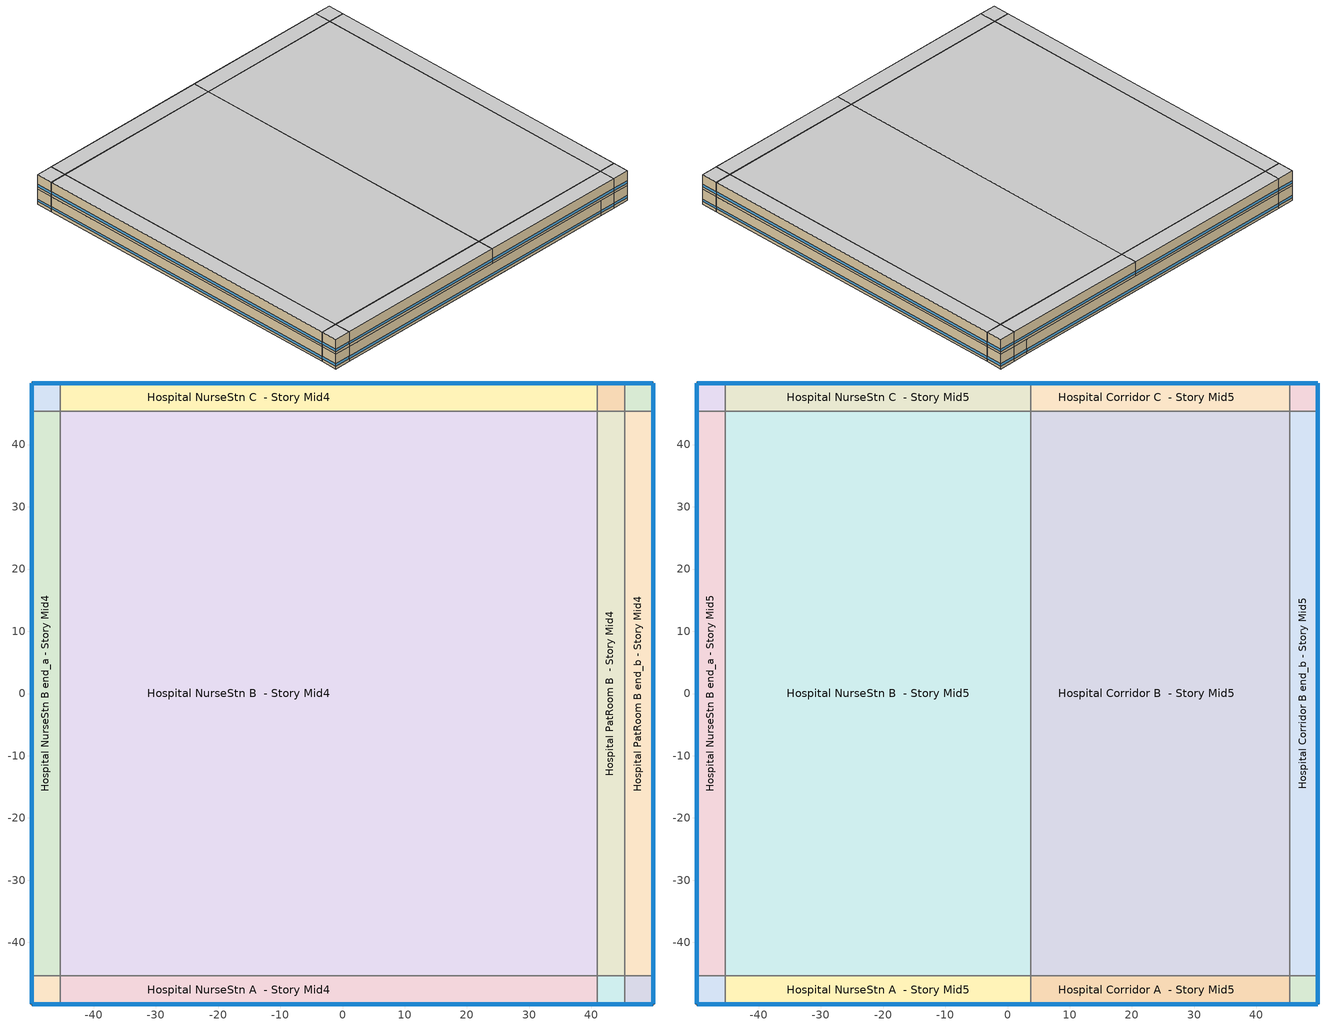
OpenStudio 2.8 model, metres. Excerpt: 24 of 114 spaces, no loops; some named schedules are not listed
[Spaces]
Hospital NurseStn A end_a - Story Mid4
 floor to Hospital PatRoom A end_a - Story Mid3: -49.88,-49.88 -49.88,-45.31 -45.31,-45.31 -45.31,-49.88 z17.07
 wall outside (Typical Insulated Exterior Mass Wall R-8.33): -49.88,-45.31 -49.88,-49.88 -45.31,-49.88 z17.07:21.34
 wall to Hospital NurseStn B end_a - Story Mid4: -45.31,-45.31 -49.88,-45.31 z17.07:21.34
 wall to Hospital NurseStn A  - Story Mid4: -45.31,-49.88 -45.31,-45.31 z17.07:21.34
 window (U 0.59 SHGC 0.36 Simple Glazing Window U-0.59 SHGC 0.36): -49.88,-45.34 -49.88,-49.86 / -49.86,-49.88 -45.34,-49.88 z17.83:18.52
Hospital NurseStn B end_a - Story Mid4
 floor to Hospital PatRoom B end_a - Story Mid3: -49.88,-45.31 -49.88,45.31 -45.31,45.31 -45.31,-45.31 z17.07
 wall outside (Typical Insulated Exterior Mass Wall R-8.33): -49.88,45.31 -49.88,-45.31 z17.07:21.34
 wall to Hospital NurseStn C end_a - Story Mid4: -45.31,45.31 -49.88,45.31 z17.07:21.34
 wall to Hospital NurseStn B  - Story Mid4: -45.31,-45.31 -45.31,45.31 z17.07:21.34
 window (U 0.59 SHGC 0.36 Simple Glazing Window U-0.59 SHGC 0.36): -49.88,45.29 -49.88,-45.29 z17.83:18.51
Hospital NurseStn C end_a - Story Mid4
 floor to Hospital PatRoom C end_a - Story Mid3: -49.88,45.31 -49.88,49.88 -45.31,49.88 -45.31,45.31 z17.07
 wall outside (Typical Insulated Exterior Mass Wall R-8.33): -45.31,49.88 -49.88,49.88 -49.88,45.31 z17.07:21.34
 wall to Hospital NurseStn C  - Story Mid4: -45.31,45.31 -45.31,49.88 z17.07:21.34
 window (U 0.59 SHGC 0.36 Simple Glazing Window U-0.59 SHGC 0.36): -49.88,49.86 -49.88,45.34 / -45.34,49.88 -49.86,49.88 z17.83:18.52
Hospital NurseStn A  - Story Mid4
 floor to Hospital Lobby A  - Story Mid3: 40.89,-45.31 40.89,-49.88 11.94,-49.88 11.94,-45.31 z17.07
 floor to Hospital PatRoom A  - Story Mid3: 11.94,-45.31 11.94,-49.88 -45.31,-49.88 -45.31,-45.31 z17.07
 wall outside (Typical Insulated Exterior Mass Wall R-8.33): -45.31,-49.88 40.89,-49.88 z17.07:21.34
 wall to Hospital NurseStn B  - Story Mid4: 40.89,-45.31 -45.31,-45.31 z17.07:21.34
 wall to Hospital PatRoom A  - Story Mid4: 40.89,-49.88 40.89,-45.31 z17.07:21.34
 window (U 0.59 SHGC 0.36 Simple Glazing Window U-0.59 SHGC 0.36): -45.29,-49.88 40.87,-49.88 z17.83:18.51
Hospital NurseStn B  - Story Mid4
 floor to Hospital Lobby B  - Story Mid3: 40.89,45.31 40.89,-45.31 11.94,-45.31 11.94,45.31 z17.07
 floor to Hospital PatRoom B  - Story Mid3: 11.94,45.31 11.94,-45.31 -45.31,-45.31 -45.31,45.31 z17.07
 wall to Hospital NurseStn C  - Story Mid4: 40.89,45.31 -45.31,45.31 z17.07:21.34
 wall to Hospital PatRoom B  - Story Mid4: 40.89,-45.31 40.89,45.31 z17.07:21.34
Hospital NurseStn C  - Story Mid4
 floor to Hospital Lobby C  - Story Mid3: 40.89,49.88 40.89,45.31 11.94,45.31 11.94,49.88 z17.07
 floor to Hospital PatRoom C  - Story Mid3: 11.94,49.88 11.94,45.31 -45.31,45.31 -45.31,49.88 z17.07
 wall outside (Typical Insulated Exterior Mass Wall R-8.33): 40.89,49.88 -45.31,49.88 z17.07:21.34
 wall to Hospital PatRoom C  - Story Mid4: 40.89,45.31 40.89,49.88 z17.07:21.34
 window (U 0.59 SHGC 0.36 Simple Glazing Window U-0.59 SHGC 0.36): 40.87,49.88 -45.29,49.88 z17.83:18.51
Hospital PatRoom A  - Story Mid4
 floor to Hospital Lobby A  - Story Mid3: 45.31,-45.31 45.31,-49.88 40.89,-49.88 40.89,-45.31 z17.07
 wall outside (Typical Insulated Exterior Mass Wall R-9.62): 40.89,-49.88 45.31,-49.88 z17.07:21.34
 wall to Hospital PatRoom B  - Story Mid4: 45.31,-45.31 40.89,-45.31 z17.07:21.34
 wall to Hospital PatRoom A end_b - Story Mid4: 45.31,-49.88 45.31,-45.31 z17.07:21.34
 window (U 0.57 SHGC 0.39 Dbl Ref-D Clr 6mm/6mm Air): 40.92,-49.88 45.29,-49.88 z17.83:18.52
Hospital PatRoom B  - Story Mid4
 floor to Hospital Lobby B  - Story Mid3: 45.31,45.31 45.31,-45.31 40.89,-45.31 40.89,45.31 z17.07
 wall to Hospital PatRoom C  - Story Mid4: 45.31,45.31 40.89,45.31 z17.07:21.34
 wall to Hospital PatRoom B end_b - Story Mid4: 45.31,-45.31 45.31,45.31 z17.07:21.34
Hospital PatRoom C  - Story Mid4
 floor to Hospital Lobby C  - Story Mid3: 45.31,49.88 45.31,45.31 40.89,45.31 40.89,49.88 z17.07
 wall outside (Typical Insulated Exterior Mass Wall R-9.62): 45.31,49.88 40.89,49.88 z17.07:21.34
 wall to Hospital PatRoom C end_b - Story Mid4: 45.31,45.31 45.31,49.88 z17.07:21.34
 window (U 0.57 SHGC 0.39 Dbl Ref-D Clr 6mm/6mm Air): 45.29,49.88 40.92,49.88 z17.83:18.52
Hospital PatRoom A end_b - Story Mid4
 floor to Hospital Lobby A end_b - Story Mid3: 45.31,-49.88 45.31,-45.31 49.88,-45.31 49.88,-49.88 z17.07
 wall outside (Typical Insulated Exterior Mass Wall R-9.62): 45.31,-49.88 49.88,-49.88 49.88,-45.31 z17.07:21.34
 wall to Hospital PatRoom B end_b - Story Mid4: 49.88,-45.31 45.31,-45.31 z17.07:21.34
 window (U 0.57 SHGC 0.39 Dbl Ref-D Clr 6mm/6mm Air): 49.88,-49.86 49.88,-45.34 / 45.34,-49.88 49.86,-49.88 z17.83:18.52
Hospital PatRoom B end_b - Story Mid4
 floor to Hospital Lobby B end_b - Story Mid3: 45.31,-45.31 45.31,45.31 49.88,45.31 49.88,-45.31 z17.07
 wall outside (Typical Insulated Exterior Mass Wall R-9.62): 49.88,-45.31 49.88,45.31 z17.07:21.34
 wall to Hospital PatRoom C end_b - Story Mid4: 49.88,45.31 45.31,45.31 z17.07:21.34
 window (U 0.57 SHGC 0.39 Dbl Ref-D Clr 6mm/6mm Air): 49.88,-45.29 49.88,45.29 z17.83:18.51
Hospital PatRoom C end_b - Story Mid4
 floor to Hospital Lobby C end_b - Story Mid3: 45.31,45.31 45.31,49.88 49.88,49.88 49.88,45.31 z17.07
 wall outside (Typical Insulated Exterior Mass Wall R-9.62): 49.88,45.31 49.88,49.88 45.31,49.88 z17.07:21.34
 window (U 0.57 SHGC 0.39 Dbl Ref-D Clr 6mm/6mm Air): 49.86,49.88 45.34,49.88 / 49.88,45.34 49.88,49.86 z17.83:18.52
Hospital NurseStn A end_a - Story Mid5
 floor to Hospital NurseStn A end_a - Story Mid4: -49.88,-49.88 -49.88,-45.31 -45.31,-45.31 -45.31,-49.88 z21.34
 wall outside (Typical Insulated Exterior Mass Wall R-8.33): -49.88,-45.31 -49.88,-49.88 -45.31,-49.88 z21.34:25.6
 wall to Hospital NurseStn B end_a - Story Mid5: -45.31,-45.31 -49.88,-45.31 z21.34:25.6
 wall to Hospital NurseStn A  - Story Mid5: -45.31,-49.88 -45.31,-45.31 z21.34:25.6
 window (U 0.59 SHGC 0.36 Simple Glazing Window U-0.59 SHGC 0.36): -49.88,-45.34 -49.88,-49.86 / -49.86,-49.88 -45.34,-49.88 z22.1:22.79
 ceiling to Hospital Corridor A end_a - Story Top: -45.31,-49.88 -45.31,-45.31 -49.88,-45.31 -49.88,-49.88 z25.6
Hospital NurseStn B end_a - Story Mid5
 floor to Hospital NurseStn B end_a - Story Mid4: -49.88,-45.31 -49.88,45.31 -45.31,45.31 -45.31,-45.31 z21.34
 wall outside (Typical Insulated Exterior Mass Wall R-8.33): -49.88,45.31 -49.88,-45.31 z21.34:25.6
 wall to Hospital NurseStn C end_a - Story Mid5: -45.31,45.31 -49.88,45.31 z21.34:25.6
 wall to Hospital NurseStn B  - Story Mid5: -45.31,-45.31 -45.31,45.31 z21.34:25.6
 window (U 0.59 SHGC 0.36 Simple Glazing Window U-0.59 SHGC 0.36): -49.88,45.29 -49.88,-45.29 z22.1:22.78
 ceiling to Hospital Corridor B end_a - Story Top: -45.31,-45.31 -45.31,45.31 -49.88,45.31 -49.88,-45.31 z25.6
Hospital NurseStn C end_a - Story Mid5
 floor to Hospital NurseStn C end_a - Story Mid4: -49.88,45.31 -49.88,49.88 -45.31,49.88 -45.31,45.31 z21.34
 wall outside (Typical Insulated Exterior Mass Wall R-8.33): -45.31,49.88 -49.88,49.88 -49.88,45.31 z21.34:25.6
 wall to Hospital NurseStn C  - Story Mid5: -45.31,45.31 -45.31,49.88 z21.34:25.6
 window (U 0.59 SHGC 0.36 Simple Glazing Window U-0.59 SHGC 0.36): -45.34,49.88 -49.86,49.88 / -49.88,49.86 -49.88,45.34 z22.1:22.79
 ceiling to Hospital Corridor C end_a - Story Top: -45.31,45.31 -45.31,49.88 -49.88,49.88 -49.88,45.31 z25.6
Hospital NurseStn A  - Story Mid5
 floor to Hospital NurseStn A  - Story Mid4: -45.31,-49.88 -45.31,-45.31 3.74,-45.31 3.74,-49.88 z21.34
 wall outside (Typical Insulated Exterior Mass Wall R-8.33): -45.31,-49.88 3.74,-49.88 z21.34:25.6
 wall to Hospital NurseStn B  - Story Mid5: 3.74,-45.31 -45.31,-45.31 z21.34:25.6
 wall to Hospital Corridor A  - Story Mid5: 3.74,-49.88 3.74,-45.31 z21.34:25.6
 window (U 0.59 SHGC 0.36 Simple Glazing Window U-0.59 SHGC 0.36): -45.29,-49.88 3.72,-49.88 z22.1:22.78
 ceiling to Hospital Corridor A  - Story Top: 3.74,-49.88 3.74,-45.31 -45.31,-45.31 -45.31,-49.88 z25.6
Hospital NurseStn B  - Story Mid5
 floor to Hospital NurseStn B  - Story Mid4: -45.31,-45.31 -45.31,45.31 3.74,45.31 3.74,-45.31 z21.34
 wall to Hospital NurseStn C  - Story Mid5: 3.74,45.31 -45.31,45.31 z21.34:25.6
 wall to Hospital Corridor B  - Story Mid5: 3.74,-45.31 3.74,45.31 z21.34:25.6
 ceiling to Hospital Corridor B  - Story Top: 3.74,-45.31 3.74,45.31 -45.31,45.31 -45.31,-45.31 z25.6
Hospital NurseStn C  - Story Mid5
 floor to Hospital NurseStn C  - Story Mid4: -45.31,45.31 -45.31,49.88 3.74,49.88 3.74,45.31 z21.34
 wall outside (Typical Insulated Exterior Mass Wall R-8.33): 3.74,49.88 -45.31,49.88 z21.34:25.6
 wall to Hospital Corridor C  - Story Mid5: 3.74,45.31 3.74,49.88 z21.34:25.6
 window (U 0.59 SHGC 0.36 Simple Glazing Window U-0.59 SHGC 0.36): 3.72,49.88 -45.29,49.88 z22.1:22.78
 ceiling to Hospital Corridor C  - Story Top: 3.74,45.31 3.74,49.88 -45.31,49.88 -45.31,45.31 z25.6
Hospital Corridor A  - Story Mid5
 floor to Hospital PatRoom A  - Story Mid4: 45.31,-45.31 45.31,-49.88 40.89,-49.88 40.89,-45.31 z21.34
 floor to Hospital NurseStn A  - Story Mid4: 40.89,-45.31 40.89,-49.88 3.74,-49.88 3.74,-45.31 z21.34
 wall outside (Typical Insulated Exterior Mass Wall R-8.33): 3.74,-49.88 45.31,-49.88 z21.34:25.6
 wall to Hospital Corridor B  - Story Mid5: 45.31,-45.31 3.74,-45.31 z21.34:25.6
 wall to Hospital Corridor A end_b - Story Mid5: 45.31,-49.88 45.31,-45.31 z21.34:25.6
 window (U 0.59 SHGC 0.36 Simple Glazing Window U-0.59 SHGC 0.36): 3.77,-49.88 45.29,-49.88 z22.1:22.78
 ceiling to Hospital Corridor A  - Story Top: 45.31,-49.88 45.31,-45.31 3.74,-45.31 3.74,-49.88 z25.6
Hospital Corridor B  - Story Mid5
 floor to Hospital PatRoom B  - Story Mid4: 45.31,45.31 45.31,-45.31 40.89,-45.31 40.89,45.31 z21.34
 floor to Hospital NurseStn B  - Story Mid4: 40.89,45.31 40.89,-45.31 3.74,-45.31 3.74,45.31 z21.34
 wall to Hospital Corridor C  - Story Mid5: 45.31,45.31 3.74,45.31 z21.34:25.6
 wall to Hospital Corridor B end_b - Story Mid5: 45.31,-45.31 45.31,45.31 z21.34:25.6
 ceiling to Hospital Corridor B  - Story Top: 45.31,-45.31 45.31,45.31 3.74,45.31 3.74,-45.31 z25.6
Hospital Corridor C  - Story Mid5
 floor to Hospital PatRoom C  - Story Mid4: 45.31,49.88 45.31,45.31 40.89,45.31 40.89,49.88 z21.34
 floor to Hospital NurseStn C  - Story Mid4: 40.89,49.88 40.89,45.31 3.74,45.31 3.74,49.88 z21.34
 wall outside (Typical Insulated Exterior Mass Wall R-8.33): 45.31,49.88 3.74,49.88 z21.34:25.6
 wall to Hospital Corridor C end_b - Story Mid5: 45.31,45.31 45.31,49.88 z21.34:25.6
 window (U 0.59 SHGC 0.36 Simple Glazing Window U-0.59 SHGC 0.36): 45.29,49.88 3.77,49.88 z22.1:22.78
 ceiling to Hospital Corridor C  - Story Top: 45.31,45.31 45.31,49.88 3.74,49.88 3.74,45.31 z25.6
Hospital Corridor A end_b - Story Mid5
 floor to Hospital PatRoom A end_b - Story Mid4: 45.31,-49.88 45.31,-45.31 49.88,-45.31 49.88,-49.88 z21.34
 wall outside (Typical Insulated Exterior Mass Wall R-8.33): 45.31,-49.88 49.88,-49.88 49.88,-45.31 z21.34:25.6
 wall to Hospital Corridor B end_b - Story Mid5: 49.88,-45.31 45.31,-45.31 z21.34:25.6
 window (U 0.59 SHGC 0.36 Simple Glazing Window U-0.59 SHGC 0.36): 49.88,-49.86 49.88,-45.34 / 45.34,-49.88 49.86,-49.88 z22.1:22.79
 ceiling to Hospital Corridor A end_b - Story Top: 49.88,-49.88 49.88,-45.31 45.31,-45.31 45.31,-49.88 z25.6
Hospital Corridor B end_b - Story Mid5
 floor to Hospital PatRoom B end_b - Story Mid4: 45.31,-45.31 45.31,45.31 49.88,45.31 49.88,-45.31 z21.34
 wall outside (Typical Insulated Exterior Mass Wall R-8.33): 49.88,-45.31 49.88,45.31 z21.34:25.6
 wall to Hospital Corridor C end_b - Story Mid5: 49.88,45.31 45.31,45.31 z21.34:25.6
 window (U 0.59 SHGC 0.36 Simple Glazing Window U-0.59 SHGC 0.36): 49.88,-45.29 49.88,45.29 z22.1:22.78
 ceiling to Hospital Corridor B end_b - Story Top: 49.88,-45.31 49.88,45.31 45.31,45.31 45.31,-45.31 z25.6
Hospital Corridor C end_b - Story Mid5
 floor to Hospital PatRoom C end_b - Story Mid4: 45.31,45.31 45.31,49.88 49.88,49.88 49.88,45.31 z21.34
 wall outside (Typical Insulated Exterior Mass Wall R-8.33): 49.88,45.31 49.88,49.88 45.31,49.88 z21.34:25.6
 window (U 0.59 SHGC 0.36 Simple Glazing Window U-0.59 SHGC 0.36): 49.88,45.34 49.88,49.86 / 49.86,49.88 45.34,49.88 z22.1:22.79
 ceiling to Hospital Corridor C end_b - Story Top: 49.88,45.31 49.88,49.88 45.31,49.88 45.31,45.31 z25.6
[Site]
Bowman Fld_KY_USA: Latitude {deg}=38.23; Longitude {deg}=-85.66; Time Zone {hr}=-5; Elevation {m}=170; Terrain=City
[Site:WaterMainsTemperature]
Calculation Method=Correlation; Annual Average Outdoor Air Temperature {C}=0; Maximum Difference In Monthly Average Outdoor Air Temperatures {deltaC}=0
[SizingPeriod:DesignDay] Daily Dry-Bulb Temperature Range {deltaC}=10; Barometric Pressure {Pa}=99299; Wind Speed {m/s}=3.2; Wind Direction {deg}=240; Sky Clearness=0; Rain Indicator=0; Snow Indicator=0; Day of Month=21; Month=7; Day Type=SummerDesignDay; Daylight Saving Time Indicator=0; Dry-Bulb Temperature Range Modifier Type=DefaultMultipliers; Solar Model Indicator=ASHRAETau; ASHRAE Taub=0.46; ASHRAE Taud=2.089
Name | Maximum Dry-Bulb Temperature {C} | Humidity Indicating Conditions at Maximum Dry-Bulb | Humidity Indicating Type
Bowman Fld Ann Clg .4% Condns DB=>MWB 1 | 34.1 | 23.9 | Wetbulb
Bowman Fld Ann Clg .4% Condns WB=>MDB 1 | 31.4 | 25.8 | Wetbulb
Bowman Fld Ann Clg 1% Condns DB=>MWB 1 | 32.8 | 23.7 | Wetbulb
Bowman Fld Ann Clg 2% Condns DP=>MDB 1 | 27.5 | 22.8 | Dewpoint
[ClimateZones]
Climate Zone Institution Name 1=ASHRAE; Climate Zone Document Name 1=ANSI/ASHRAE Standard 169; Climate Zone Document Year 1=2006; Climate Zone Value 1=ASHRAE 169-2013-4A
[Building]
DOE Ref Pre-1980|Hospital: North Axis {deg}=180; Default Construction Set=Res DOE Ref Pre-1980 - Hospital - ASHRAE 169-2013-4A Added Roof Insul; Default Schedule Set=Building Default Schedule Set; Standards Building Type=Hospital
[Site:GroundTemperature:BuildingSurface]
19.713, 19.665, 19.706, 19.745, 20.486, 22.11, 22.459, 22.554, 22.169, 20.607, 20.047, 19.805
[DefaultConstructionSet]
Res DOE Ref Pre-1980 - Hospital - ASHRAE 169-2013-4A Added Roof Insul: Default Exterior Surface Constructions=Default Surface Constructions 1 Added Roof Insul; Default Interior Surface Constructions=Default Surface Constructions 2; Default Ground Contact Surface Constructions=Default Surface Constructions 3; Default Exterior SubSurface Constructions=Default Sub Surface Constructions 1; Default Interior SubSurface Constructions=Default Sub Surface Constructions 2; Interior Partition Construction=Typical Interior Partition
[DefaultSurfaceConstructions]
Name | Floor Construction | Wall Construction | Roof Ceiling Construction
Default Surface Constructions 2 | Typical Interior Floor | Typical Interior Wall | Typical Interior Ceiling
Default Surface Constructions 3 | ext-slab | Typical Insulated Basement Mass Wall
Default Surface Constructions 1 Added Roof Insul | Typical Insulated Exterior Mass Floor | Typical Insulated Exterior Mass Wall R-5.62 | Typical IEAD Roof R-11.63
[Construction]
Typical Insulated Exterior Mass Floor: 4 in. Normalweight Concrete Floor, Typical Carpet Pad
Typical Insulated Exterior Mass Wall R-5.62: 1IN Stucco, 8IN CONCRETE HW RefBldg, Typical Insulation R-3.23, 1/2IN Gypsum
Typical IEAD Roof R-11.63: Roof Membrane, Typical Insulation R-10.51, Metal Roof Surface
Typical Interior Floor: 100mm Normalweight concrete floor, CP02 CARPET PAD
Typical Interior Wall: G01 13mm gypsum board, G01 13mm gypsum board
Typical Interior Ceiling: CP02 CARPET PAD, 100mm Normalweight concrete floor
ext-slab: 6 in. Normalweight Concrete Floor
Typical Insulated Basement Mass Wall: 8 in. Concrete Block Basement Wall
U 1.22 SHGC 0.54 Simple Glazing Window SHGC 0.54: U 1.22 SHGC 0.54 Simple Glazing SHGC 0.54
U 1.22 SHGC 0.54 Simple Glazing Window SHGC 0.54 1: U 1.22 SHGC 0.54 Simple Glazing SHGC 0.54 1
Typical Insulated Metal Door: F08 Metal surface, Typical Insulation R-5.94
U 0.88 SHGC 0.16 Sgl Ref-A-L Clr 6mm: REF A CLEAR LO 6MM
Typical Overhead Door: Typical Insulation R-5.94
Typical Interior Window: Clear 3mm
Typical Interior Door; Typical Interior Partition: G05 25mm wood
InteriorFurnishings: Std Wood 6inch
Typical Insulated Exterior Mass Wall R-8.33: 1IN Stucco, 8IN CONCRETE HW RefBldg, Typical Insulation R-5.94, 1/2IN Gypsum
Typical Insulated Exterior Mass Wall R-9.62: 1IN Stucco, 8IN CONCRETE HW RefBldg, Typical Insulation R-7.23, 1/2IN Gypsum
U 0.59 SHGC 0.36 Simple Glazing Window U-0.59 SHGC 0.36: U 0.59 SHGC 0.36 Simple Glazing U-1.18 SHGC 0.36
U 0.57 SHGC 0.39 Dbl Ref-D Clr 6mm/6mm Air: REF D CLEAR 6MM, AIR 6MM, CLEAR 6MM
[Material:NoMass] Roughness=Smooth; Thermal Absorptance=0.9; Solar Absorptance=0.7
Name | Thermal Resistance {m2-K/W} | Visible Absorptance
Typical Insulation R-3.23 | 0.568747 | 0.7
Typical Carpet Pad; CP02 CARPET PAD | 0.21648 | 0.8
Typical Insulation R-10.51 | 1.85103 | 0.7
Typical Insulation R-5.94 | 1.04695 | 0.7
Typical Insulation R-7.23 | 1.27273 | 0.7
[Material]
Name | Roughness | Thickness {m} | Conductivity {W/m-K} | Density {kg/m3} | Specific Heat {J/kg-K} | Thermal Absorptance | Solar Absorptance | Visible Absorptance
4 in. Normalweight Concrete Floor | MediumRough | 0.1016 | 2.31 | 2322 | 832 | 0.9 | 0.7 | 0.7
1IN Stucco | Smooth | 0.0253 | 0.6918 | 1858 | 837 | 0.9 | 0.7 | 0.92
8IN CONCRETE HW RefBldg | Rough | 0.2032 | 1.311 | 2240 | 836.8 | 0.9 | 0.7 | 0.7
1/2IN Gypsum | Smooth | 0.0127 | 0.16 | 784.9 | 830 | 0.9 | 0.4 | 0.4
Roof Membrane | VeryRough | 0.0095 | 0.16 | 1121.29 | 1460 | 0.9 | 0.7 | 0.7
Metal Roof Surface; F08 Metal surface | Smooth | 0.0008 | 45.28 | 7824 | 500 | 0.9 | 0.7 | 0.7
100mm Normalweight concrete floor | MediumRough | 0.1016 | 2.31045 | 2322 | 832.557 |  | 0 | 0
G01 13mm gypsum board | Smooth | 0.0127 | 0.160031 | 800.001 | 1090.73 | 0.9 | 0.7 | 0.5
6 in. Normalweight Concrete Floor | MediumRough | 0.1524 | 2.31 | 2322 | 832 | 0.9 | 0.7 | 0.7
8 in. Concrete Block Basement Wall | MediumRough | 0.2032 | 1.326 | 1842 | 912 | 0.9 | 0.7 | 0.7
G05 25mm wood | MediumSmooth | 0.0254 | 0.15 | 608 | 1630 | 0.9 | 0.5 | 0.5
Std Wood 6inch | MediumSmooth | 0.15 | 0.12 | 540 | 1210 | 0.9 | 0.7 | 0.7
[DefaultSubSurfaceConstructions]
Name | Fixed Window Construction | Operable Window Construction | Door Construction | Glass Door Construction | Overhead Door Construction | Tubular Daylight Dome Construction | Tubular Daylight Diffuser Construction
Default Sub Surface Constructions 1 | U 1.22 SHGC 0.54 Simple Glazing Window SHGC 0.54 | U 1.22 SHGC 0.54 Simple Glazing Window SHGC 0.54 1 | Typical Insulated Metal Door | U 0.88 SHGC 0.16 Sgl Ref-A-L Clr 6mm | Typical Overhead Door | Typical Interior Window | Typical Interior Window
Default Sub Surface Constructions 2 | Typical Interior Window | Typical Interior Window | Typical Interior Door
[WindowMaterial:SimpleGlazingSystem]
Name | U-Factor {W/m2-K} | Solar Heat Gain Coefficient | Visible Transmittance
U 1.22 SHGC 0.54 Simple Glazing SHGC 0.54; U 1.22 SHGC 0.54 Simple Glazing SHGC 0.54 1 | 6.92748 | 0.54 | 0.38
U 0.59 SHGC 0.36 Simple Glazing U-1.18 SHGC 0.36 | 6.72051 | 0.36 | 0.27
[WindowMaterial:Glazing] Optical Data Type=SpectralAverage; Infrared Transmittance at Normal Incidence=0; Front Side Infrared Hemispherical Emissivity=0.84; Conductivity {W/m-K}=0.9; Dirt Correction Factor for Solar and Visible Transmittance=1; Solar Diffusing=No
Name | Thickness {m} | Solar Transmittance at Normal Incidence | Front Side Solar Reflectance at Normal Incidence | Back Side Solar Reflectance at Normal Incidence | Visible Transmittance at Normal Incidence | Front Side Visible Reflectance at Normal Incidence | Back Side Visible Reflectance at Normal Incidence | Back Side Infrared Hemispherical Emissivity
REF A CLEAR LO 6MM | 0.006 | 0.066 | 0.341 | 0.493 | 0.08 | 0.41 | 0.37 | 0.4
Clear 3mm | 0.003 | 0.837 | 0.075 | 0.075 | 0.898 | 0.081 | 0.081 | 0.84
REF D CLEAR 6MM | 0.006 | 0.429 | 0.308 | 0.379 | 0.334 | 0.453 | 0.505 | 0.82
CLEAR 6MM | 0.006 | 0.775 | 0.071 | 0.071 | 0.881 | 0.08 | 0.08 | 0.84
[WindowMaterial:Gas]
AIR 6MM: Gas Type=Air; Thickness {m}=0.0063
[SpaceType] Standards Building Type=Hospital
Name | Default Schedule Set | Design Specification Outdoor Air Object | Standards Space Type
Hospital Corridor - DOE Ref Pre-1980 | Hospital Corridor Schedule Set | Hospital Corridor Ventilation | Corridor
Hospital NurseStn - DOE Ref Pre-1980 | Hospital NurseStn Schedule Set | Hospital NurseStn Ventilation | NurseStn
Hospital PatRoom - DOE Ref Pre-1980 | Hospital PatRoom Schedule Set | Hospital PatRoom Ventilation | PatRoom
[BuildingStory] Nominal Floor to Floor Height {m}=4.2672
Name | Nominal Z Coordinate {m}
Story Mid4 | 17.0688
Story Mid5 | 21.336
[Space]
Name | Space Type | Building Story | Thermal Zone
Hospital NurseStn A end_a - Story Mid4 | Hospital NurseStn - DOE Ref Pre-1980 | Story Mid4 | Zone Hospital NurseStn A end_a - Story Mid4
Hospital NurseStn B end_a - Story Mid4 | Hospital NurseStn - DOE Ref Pre-1980 | Story Mid4 | Zone Hospital NurseStn B end_a - Story Mid4
Hospital NurseStn C end_a - Story Mid4 | Hospital NurseStn - DOE Ref Pre-1980 | Story Mid4 | Zone Hospital NurseStn C end_a - Story Mid4
Hospital NurseStn A  - Story Mid4 | Hospital NurseStn - DOE Ref Pre-1980 | Story Mid4 | Zone Hospital NurseStn A  - Story Mid4
Hospital NurseStn B  - Story Mid4 | Hospital NurseStn - DOE Ref Pre-1980 | Story Mid4 | Zone Hospital NurseStn B  - Story Mid4
Hospital NurseStn C  - Story Mid4 | Hospital NurseStn - DOE Ref Pre-1980 | Story Mid4 | Zone Hospital NurseStn C  - Story Mid4
Hospital PatRoom A  - Story Mid4 | Hospital PatRoom - DOE Ref Pre-1980 | Story Mid4 | Zone Hospital PatRoom A  - Story Mid4
Hospital PatRoom B  - Story Mid4 | Hospital PatRoom - DOE Ref Pre-1980 | Story Mid4 | Zone Hospital PatRoom B  - Story Mid4
Hospital PatRoom C  - Story Mid4 | Hospital PatRoom - DOE Ref Pre-1980 | Story Mid4 | Zone Hospital PatRoom C  - Story Mid4
Hospital PatRoom A end_b - Story Mid4 | Hospital PatRoom - DOE Ref Pre-1980 | Story Mid4 | Zone Hospital PatRoom A end_b - Story Mid4
Hospital PatRoom B end_b - Story Mid4 | Hospital PatRoom - DOE Ref Pre-1980 | Story Mid4 | Zone Hospital PatRoom B end_b - Story Mid4
Hospital PatRoom C end_b - Story Mid4 | Hospital PatRoom - DOE Ref Pre-1980 | Story Mid4 | Zone Hospital PatRoom C end_b - Story Mid4
Hospital NurseStn A end_a - Story Mid5 | Hospital NurseStn - DOE Ref Pre-1980 | Story Mid5 | Zone Hospital NurseStn A end_a - Story Mid5
Hospital NurseStn B end_a - Story Mid5 | Hospital NurseStn - DOE Ref Pre-1980 | Story Mid5 | Zone Hospital NurseStn B end_a - Story Mid5
Hospital NurseStn C end_a - Story Mid5 | Hospital NurseStn - DOE Ref Pre-1980 | Story Mid5 | Zone Hospital NurseStn C end_a - Story Mid5
Hospital NurseStn A  - Story Mid5 | Hospital NurseStn - DOE Ref Pre-1980 | Story Mid5 | Zone Hospital NurseStn A  - Story Mid5
Hospital NurseStn B  - Story Mid5 | Hospital NurseStn - DOE Ref Pre-1980 | Story Mid5 | Zone Hospital NurseStn B  - Story Mid5
Hospital NurseStn C  - Story Mid5 | Hospital NurseStn - DOE Ref Pre-1980 | Story Mid5 | Zone Hospital NurseStn C  - Story Mid5
Hospital Corridor A  - Story Mid5 | Hospital Corridor - DOE Ref Pre-1980 | Story Mid5 | Zone Hospital Corridor A  - Story Mid5
Hospital Corridor B  - Story Mid5 | Hospital Corridor - DOE Ref Pre-1980 | Story Mid5 | Zone Hospital Corridor B  - Story Mid5
Hospital Corridor C  - Story Mid5 | Hospital Corridor - DOE Ref Pre-1980 | Story Mid5 | Zone Hospital Corridor C  - Story Mid5
Hospital Corridor A end_b - Story Mid5 | Hospital Corridor - DOE Ref Pre-1980 | Story Mid5 | Zone Hospital Corridor A end_b - Story Mid5
Hospital Corridor B end_b - Story Mid5 | Hospital Corridor - DOE Ref Pre-1980 | Story Mid5 | Zone Hospital Corridor B end_b - Story Mid5
Hospital Corridor C end_b - Story Mid5 | Hospital Corridor - DOE Ref Pre-1980 | Story Mid5 | Zone Hospital Corridor C end_b - Story Mid5
[ThermalZone] Multiplier=1; Use Ideal Air Loads=No
Name | Thermostat
Zone Hospital NurseStn A end_a - Story Mid4 | Hospital NurseStn - DOE Ref Pre-1980 Thermostat 7
Zone Hospital NurseStn B end_a - Story Mid4 | Hospital NurseStn - DOE Ref Pre-1980 Thermostat 5
Zone Hospital NurseStn C end_a - Story Mid4 | Hospital NurseStn - DOE Ref Pre-1980 Thermostat 8
Zone Hospital NurseStn A  - Story Mid4 | Hospital NurseStn - DOE Ref Pre-1980 Thermostat 1
Zone Hospital NurseStn B  - Story Mid4 | Hospital NurseStn - DOE Ref Pre-1980 Thermostat 9
Zone Hospital NurseStn C  - Story Mid4 | Hospital NurseStn - DOE Ref Pre-1980 Thermostat 2
Zone Hospital PatRoom A  - Story Mid4 | Hospital PatRoom - DOE Ref Pre-1980 Thermostat 8
Zone Hospital PatRoom B  - Story Mid4 | Hospital PatRoom - DOE Ref Pre-1980 Thermostat 9
Zone Hospital PatRoom C  - Story Mid4 | Hospital PatRoom - DOE Ref Pre-1980 Thermostat 10
Zone Hospital PatRoom A end_b - Story Mid4 | Hospital PatRoom - DOE Ref Pre-1980 Thermostat 1
Zone Hospital PatRoom B end_b - Story Mid4 | Hospital PatRoom - DOE Ref Pre-1980 Thermostat 11
Zone Hospital PatRoom C end_b - Story Mid4 | Hospital PatRoom - DOE Ref Pre-1980 Thermostat
Zone Hospital NurseStn A end_a - Story Mid5 | Hospital NurseStn - DOE Ref Pre-1980 Thermostat 10
Zone Hospital NurseStn B end_a - Story Mid5 | Hospital NurseStn - DOE Ref Pre-1980 Thermostat 3
Zone Hospital NurseStn C end_a - Story Mid5 | Hospital NurseStn - DOE Ref Pre-1980 Thermostat 11
Zone Hospital NurseStn A  - Story Mid5 | Hospital NurseStn - DOE Ref Pre-1980 Thermostat 4
Zone Hospital NurseStn B  - Story Mid5 | Hospital NurseStn - DOE Ref Pre-1980 Thermostat 6
Zone Hospital NurseStn C  - Story Mid5 | Hospital NurseStn - DOE Ref Pre-1980 Thermostat
Zone Hospital Corridor A  - Story Mid5 | Hospital Corridor - DOE Ref Pre-1980 Thermostat 9
Zone Hospital Corridor B  - Story Mid5 | Hospital Corridor - DOE Ref Pre-1980 Thermostat 8
Zone Hospital Corridor C  - Story Mid5 | Hospital Corridor - DOE Ref Pre-1980 Thermostat 7
Zone Hospital Corridor A end_b - Story Mid5 | Hospital Corridor - DOE Ref Pre-1980 Thermostat 6
Zone Hospital Corridor B end_b - Story Mid5 | Hospital Corridor - DOE Ref Pre-1980 Thermostat 13
Zone Hospital Corridor C end_b - Story Mid5 | Hospital Corridor - DOE Ref Pre-1980 Thermostat 5
[People:Definition] Number of People Calculation Method=People/Area; Fraction Radiant=0.3
Name | People per Space Floor Area {person/m2}
Hospital NurseStn People Definition | 0.0768543
Hospital PatRoom People Definition | 0.0538196
Hospital Corridor People Definition | 0.0107639
[People] Work Efficiency Schedule=Work Efficiency Schedule; Clothing Insulation Schedule=Clothing Schedule; Air Velocity Schedule=Air Velocity Schedule; Multiplier=1
Name | People Definition | Space or SpaceType
Hospital NurseStn People | Hospital NurseStn People Definition | Hospital NurseStn - DOE Ref Pre-1980
Hospital PatRoom People | Hospital PatRoom People Definition | Hospital PatRoom - DOE Ref Pre-1980
Hospital Corridor People | Hospital Corridor People Definition | Hospital Corridor - DOE Ref Pre-1980
[Lights:Definition] Design Level Calculation Method=Watts/Area; Fraction Radiant=0.7; Fraction Visible=0.2; Return Air Fraction=0
Name | Watts per Space Floor Area {W/m2}
Hospital NurseStn Lights Definition; Hospital Corridor Lights Definition | 10.7639
Hospital PatRoom Lights Definition | 7.53474
[Lights] Fraction Replaceable=1
Name | Lights Definition | Space or SpaceType
Hospital NurseStn Lights | Hospital NurseStn Lights Definition | Hospital NurseStn - DOE Ref Pre-1980
Hospital PatRoom Lights | Hospital PatRoom Lights Definition | Hospital PatRoom - DOE Ref Pre-1980
Hospital Corridor Lights | Hospital Corridor Lights Definition | Hospital Corridor - DOE Ref Pre-1980
[ElectricEquipment:Definition] Design Level Calculation Method=Watts/Area; Fraction Latent=0; Fraction Radiant=0.5; Fraction Lost=0
Name | Watts per Space Floor Area {W/m2}
Hospital NurseStn Elec Equip Definition | 11.1945
Hospital PatRoom Elec Equip Definition | 21.5278
[ElectricEquipment]
Name | Electric Equipment Definition | Space or SpaceType
Hospital NurseStn Elec Equip | Hospital NurseStn Elec Equip Definition | Hospital NurseStn - DOE Ref Pre-1980
Hospital PatRoom Elec Equip | Hospital PatRoom Elec Equip Definition | Hospital PatRoom - DOE Ref Pre-1980
[DesignSpecification:OutdoorAir] Outdoor Air Method=Sum; Outdoor Air Flow per Person {m3/s-person}=0; Outdoor Air Flow Rate {m3/s}=0; Outdoor Air Flow Air Changes per Hour {1/hr}=0
Name | Outdoor Air Flow per Floor Area {m3/s-m2}
Hospital NurseStn Ventilation | 0.000725424
Hospital PatRoom Ventilation | 0.0023876
Hospital Corridor Ventilation | 0.000254
[DefaultScheduleSet]
Name | Number of People Schedule | People Activity Level Schedule | Lighting Schedule | Electric Equipment Schedule | Infiltration Schedule | Hours of Operation Schedule
Hospital NurseStn Schedule Set | Hospital Bldg Occ | Hospital Activity | Hospital Admin Light | Hospital Admin Equipment | Hospital Infil Quarter On
Hospital PatRoom Schedule Set | Hospital Critical Occ | Hospital Activity | Hospital Critical Light | Hospital Critical Equip | Hospital Infil Quarter On
Hospital Corridor Schedule Set | Hospital Critical Occ | Hospital Activity | Hospital Admin Light | Hospital Admin Equipment | Hospital Infil Quarter On
Building Default Schedule Set |  |  |  |  |  | Building Hours of Operation NonResidential
[SpaceInfiltration:DesignFlowRate] Schedule=Always On Discrete; Design Flow Rate Calculation Method=Flow/ExteriorArea; Flow per Exterior Surface Area {m3/s-m2}=0.00102523; Constant Term Coefficient=1; Temperature Term Coefficient=0; Velocity Term Coefficient=0; Velocity Squared Term Coefficient=0
Name | Space or SpaceType
Hospital Corridor A  - Story Mid5 Infiltration | Hospital Corridor A  - Story Mid5
Hospital Corridor A end_b - Story Mid5 Infiltration | Hospital Corridor A end_b - Story Mid5
Hospital Corridor B end_b - Story Mid5 Infiltration | Hospital Corridor B end_b - Story Mid5
Hospital Corridor C  - Story Mid5 Infiltration | Hospital Corridor C  - Story Mid5
Hospital Corridor C end_b - Story Mid5 Infiltration | Hospital Corridor C end_b - Story Mid5
Hospital NurseStn A  - Story Mid4 Infiltration | Hospital NurseStn A  - Story Mid4
Hospital NurseStn A  - Story Mid5 Infiltration | Hospital NurseStn A  - Story Mid5
Hospital NurseStn A end_a - Story Mid4 Infiltration | Hospital NurseStn A end_a - Story Mid4
Hospital NurseStn A end_a - Story Mid5 Infiltration | Hospital NurseStn A end_a - Story Mid5
Hospital NurseStn B end_a - Story Mid4 Infiltration | Hospital NurseStn B end_a - Story Mid4
Hospital NurseStn B end_a - Story Mid5 Infiltration | Hospital NurseStn B end_a - Story Mid5
Hospital NurseStn C  - Story Mid4 Infiltration | Hospital NurseStn C  - Story Mid4
Hospital NurseStn C  - Story Mid5 Infiltration | Hospital NurseStn C  - Story Mid5
Hospital NurseStn C end_a - Story Mid4 Infiltration | Hospital NurseStn C end_a - Story Mid4
Hospital NurseStn C end_a - Story Mid5 Infiltration | Hospital NurseStn C end_a - Story Mid5
Hospital PatRoom A  - Story Mid4 Infiltration | Hospital PatRoom A  - Story Mid4
Hospital PatRoom A end_b - Story Mid4 Infiltration | Hospital PatRoom A end_b - Story Mid4
Hospital PatRoom B end_b - Story Mid4 Infiltration | Hospital PatRoom B end_b - Story Mid4
Hospital PatRoom C  - Story Mid4 Infiltration | Hospital PatRoom C  - Story Mid4
Hospital PatRoom C end_b - Story Mid4 Infiltration | Hospital PatRoom C end_b - Story Mid4
[Exterior:Lights:Definition]
Name | Design Level {W}
Parking Areas and Drives Def (W/ft^2) | 0.1
Building Facades Def (W/ft^2) | 0.15
Main Entries Def (W/ft) | 30
Other Doors Def (W/ft) | 20
Emergency Canopies Def (W/ft^2) | 0.5
[Exterior:Lights] Schedule=Always On Discrete; Control Option=AstronomicalClock
Name | Exterior Lights Definition | Multiplier
Parking Areas and Drives | Parking Areas and Drives Def (W/ft^2) | 210804
Building Facades | Building Facades Def (W/ft^2) | 18330.3
Main Entries | Main Entries Def (W/ft) | 171.429
Other Doors | Other Doors Def (W/ft) | 162.857
Emergency Canopies | Emergency Canopies Def (W/ft^2) | 720
[ThermostatSetpoint:DualSetpoint]
Name | Heating Setpoint Temperature Schedule | Cooling Setpoint Temperature Schedule
Hospital NurseStn - DOE Ref Pre-1980 Thermostat; Hospital NurseStn - DOE Ref Pre-1980 Thermostat 1; Hospital NurseStn - DOE Ref Pre-1980 Thermostat 2; Hospital NurseStn - DOE Ref Pre-1980 Thermostat 3; Hospital NurseStn - DOE Ref Pre-1980 Thermostat 4; Hospital NurseStn - DOE Ref Pre-1980 Thermostat 5; Hospital NurseStn - DOE Ref Pre-1980 Thermostat 6; Hospital NurseStn - DOE Ref Pre-1980 Thermostat 7; Hospital NurseStn - DOE Ref Pre-1980 Thermostat 8; Hospital NurseStn - DOE Ref Pre-1980 Thermostat 9; Hospital NurseStn - DOE Ref Pre-1980 Thermostat 10; Hospital NurseStn - DOE Ref Pre-1980 Thermostat 11; Hospital Corridor - DOE Ref Pre-1980 Thermostat 5; Hospital Corridor - DOE Ref Pre-1980 Thermostat 6; Hospital Corridor - DOE Ref Pre-1980 Thermostat 7; Hospital Corridor - DOE Ref Pre-1980 Thermostat 8; Hospital Corridor - DOE Ref Pre-1980 Thermostat 9; Hospital Corridor - DOE Ref Pre-1980 Thermostat 13 | Hospital Bldg HtgSetp | Hospital Bldg ClgSetp
Hospital PatRoom - DOE Ref Pre-1980 Thermostat; Hospital PatRoom - DOE Ref Pre-1980 Thermostat 1; Hospital PatRoom - DOE Ref Pre-1980 Thermostat 8; Hospital PatRoom - DOE Ref Pre-1980 Thermostat 9; Hospital PatRoom - DOE Ref Pre-1980 Thermostat 10; Hospital PatRoom - DOE Ref Pre-1980 Thermostat 11 | Hospital Critical HtgSetp | Hospital Critical ClgSetp
[InternalMass:Definition]
Internal Mass Definition 1: Construction=InteriorFurnishings; Design Level Calculation Method=SurfaceArea/Area; Surface Area per Space Floor Area=2
[InternalMass] Internal Mass Definition=Internal Mass Definition 1; Multiplier=1
Name | Space or SpaceType
Hospital Corridor C end_b - Story Mid5 Mass | Hospital Corridor C end_b - Story Mid5
Hospital Corridor A end_b - Story Mid5 Mass | Hospital Corridor A end_b - Story Mid5
Hospital Corridor C  - Story Mid5 Mass | Hospital Corridor C  - Story Mid5
Hospital Corridor B  - Story Mid5 Mass | Hospital Corridor B  - Story Mid5
Hospital Corridor A  - Story Mid5 Mass | Hospital Corridor A  - Story Mid5
Hospital NurseStn C  - Story Mid5 Mass | Hospital NurseStn C  - Story Mid5
Hospital PatRoom C end_b - Story Mid4 Mass | Hospital PatRoom C end_b - Story Mid4
Hospital PatRoom A end_b - Story Mid4 Mass | Hospital PatRoom A end_b - Story Mid4
Hospital NurseStn A  - Story Mid4 Mass | Hospital NurseStn A  - Story Mid4
Hospital NurseStn C  - Story Mid4 Mass | Hospital NurseStn C  - Story Mid4
Hospital NurseStn B end_a - Story Mid5 Mass | Hospital NurseStn B end_a - Story Mid5
Hospital NurseStn A  - Story Mid5 Mass | Hospital NurseStn A  - Story Mid5
Hospital NurseStn B end_a - Story Mid4 Mass | Hospital NurseStn B end_a - Story Mid4
Hospital NurseStn B  - Story Mid5 Mass | Hospital NurseStn B  - Story Mid5
Hospital NurseStn A end_a - Story Mid4 Mass | Hospital NurseStn A end_a - Story Mid4
Hospital NurseStn C end_a - Story Mid4 Mass | Hospital NurseStn C end_a - Story Mid4
Hospital Corridor B end_b - Story Mid5 Mass | Hospital Corridor B end_b - Story Mid5
Hospital PatRoom A  - Story Mid4 Mass | Hospital PatRoom A  - Story Mid4
Hospital NurseStn B  - Story Mid4 Mass | Hospital NurseStn B  - Story Mid4
Hospital PatRoom B  - Story Mid4 Mass | Hospital PatRoom B  - Story Mid4
Hospital PatRoom C  - Story Mid4 Mass | Hospital PatRoom C  - Story Mid4
Hospital PatRoom B end_b - Story Mid4 Mass | Hospital PatRoom B end_b - Story Mid4
Hospital NurseStn A end_a - Story Mid5 Mass | Hospital NurseStn A end_a - Story Mid5
Hospital NurseStn C end_a - Story Mid5 Mass | Hospital NurseStn C end_a - Story Mid5
[Schedule:Ruleset]
Name | Default Day Schedule | Summer Design Day Schedule | Winter Design Day Schedule
Clothing Schedule | Clothing Schedule Default Winter Clothes
Air Velocity Schedule | Air Velocity Schedule Default
Work Efficiency Schedule | Work Efficiency Schedule Default
Hospital Bldg Occ | Hospital Bldg Occ Default | Hospital Bldg Occ Summer Design Day | Hospital Bldg Occ Winter Design Day
Hospital Activity | Hospital Activity Default | Hospital Activity Summer Design Day | Hospital Activity Winter Design Day
Hospital Admin Light | Hospital Admin Light Default | Hospital Admin Light Summer Design Day | Hospital Admin Light Winter Design Day
Hospital Admin Equipment | Hospital Admin Equipment Default | Hospital Admin Equipment Summer Design Day | Hospital Admin Equipment Winter Design Day
Hospital Infil Quarter On | Hospital Infil Quarter On Default | Hospital Infil Quarter On Summer Design Day | Hospital Infil Quarter On Winter Design Day
Hospital Critical Occ | Hospital Critical Occ Default | Hospital Critical Occ Summer Design Day | Hospital Critical Occ Winter Design Day
Hospital Critical Light | Hospital Critical Light Default | Hospital Critical Light Summer Design Day | Hospital Critical Light Winter Design Day
Hospital Critical Equip | Hospital Critical Equip Default | Hospital Critical Equip Summer Design Day | Hospital Critical Equip Winter Design Day
Hospital Bldg HtgSetp | Hospital Bldg HtgSetp Default | Hospital Bldg HtgSetp Summer Design Day | Hospital Bldg HtgSetp Winter Design Day
Hospital Bldg ClgSetp | Hospital Bldg ClgSetp Default | Hospital Bldg ClgSetp Summer Design Day | Hospital Bldg ClgSetp Winter Design Day
Hospital Critical HtgSetp | Hospital Critical HtgSetp Default | Hospital Critical HtgSetp Summer Design Day | Hospital Critical HtgSetp Winter Design Day
Hospital Critical ClgSetp | Hospital Critical ClgSetp Default | Hospital Critical ClgSetp Summer Design Day | Hospital Critical ClgSetp Winter Design Day
Building Hours of Operation NonResidential | Building Hours of Operation NonResidential Default | Building Hours of Operation NonResidential Summer Design Day | Building Hours of Operation NonResidential Winter Design Day
[Schedule:Day]
Clothing Schedule Summer Clothes: 24, 0, 0.5
Hospital Bldg Occ Sun Day: Yes, 11, 30, 0, 18, 7, 0.05, 24, 0, 0
Hospital Bldg Occ WntrDsn|Sat Day: Yes, 9, 30, 0.05, 9, 45, 0.0706897, 10, 0, 0.0913793, 10, 15, 0.112069, 10, 30, 0.132759, 10, 45, 0.153448, 11, 0, 0.174138, 11, 15, 0.194828, 11, 18, 0.2, 14, 7, 0.3, 14, 22, 0.292453, 14, 37, 0.284906, 14, 52, 0.277358, 15, 7, 0.269811, 15, 22, 0.262264, 15, 37, 0.254717, 15, 52, 0.24717, 16, 7, 0.239623, 16, 22, 0.232075, 16, 37, 0.224528, 16, 52, 0.216981, 17, 7, 0.209434, 17, 22, 0.201887, 17, 26, 0.2, 17, 41, 0.188679, 17, 56, 0.177358, 18, 11, 0.166038, 18, 26, 0.154717, 18, 41, 0.143396, 18, 56, 0.132075, 19, 11, 0.120755, 19, 26, 0.109434, 19, 41, 0.0981132, 19, 56, 0.0867925, 20, 11, 0.0754717, 20, 26, 0.0641509, 20, 41, 0.0528302, 20, 45, 0.05, 24, 0, 0.05
Hospital Admin Light Default|WntrDsn|SmrDsn|Sun|Sat Day: Yes, 6, 30, 0.1, 6, 45, 0.125, 7, 0, 0.15, 7, 15, 0.175, 7, 30, 0.2, 7, 45, 0.225, 8, 0, 0.25, 8, 15, 0.275, 8, 30, 0.3, 9, 0, 0.3, 9, 15, 0.375, 9, 30, 0.45, 9, 45, 0.525, 10, 0, 0.6, 10, 15, 0.675, 10, 30, 0.75, 10, 45, 0.825, 11, 0, 0.9, 17, 37, 0.9, 17, 52, 0.78, 18, 7, 0.66, 18, 15, 0.6, 18, 45, 0.6, 19, 0, 0.5625, 19, 15, 0.525, 19, 30, 0.4875, 19, 45, 0.45, 20, 0, 0.4125, 20, 15, 0.375, 20, 30, 0.3375, 20, 45, 0.3, 21, 15, 0.3, 21, 30, 0.25, 21, 45, 0.2, 22, 0, 0.15, 22, 15, 0.1, 24, 0, 0.1
Hospital Admin Light Sat Day: Yes, 9, 0, 0.1, 9, 15, 0.116667, 9, 30, 0.133333, 9, 45, 0.15, 10, 0, 0.166667, 10, 15, 0.183333, 10, 30, 0.2, 10, 45, 0.216667, 11, 0, 0.233333, 11, 15, 0.25, 11, 30, 0.266667, 11, 45, 0.283333, 12, 0, 0.3, 12, 15, 0.34, 12, 30, 0.38, 12, 37, 0.4, 14, 7, 0.4, 14, 22, 0.392453, 14, 37, 0.384906, 14, 52, 0.377358, 15, 7, 0.369811, 15, 22, 0.362264, 15, 37, 0.354717, 15, 52, 0.34717, 16, 7, 0.339623, 16, 22, 0.332075, 16, 37, 0.324528, 16, 52, 0.316981, 17, 7, 0.309434, 17, 22, 0.301887, 17, 26, 0.3, 17, 41, 0.284906, 17, 56, 0.269811, 18, 11, 0.254717, 18, 26, 0.239623, 18, 41, 0.224528, 18, 56, 0.209434, 19, 11, 0.19434, 19, 26, 0.179245, 19, 41, 0.164151, 19, 56, 0.149057, 20, 11, 0.133962, 20, 26, 0.118868, 20, 41, 0.103774, 20, 45, 0.1, 24, 0, 0.1
Hospital Admin Light Sun Day: Yes, 11, 30, 0.05, 18, 7, 0.1, 24, 0, 0.05
Hospital Admin Equipment Default|WntrDsn|SmrDsn|Sun|Sat Day: Yes, 6, 30, 0.3, 6, 45, 0.325, 7, 0, 0.35, 7, 15, 0.375, 7, 30, 0.4, 7, 45, 0.425, 8, 0, 0.45, 8, 15, 0.475, 8, 30, 0.5, 8, 45, 0.5625, 9, 0, 0.625, 9, 15, 0.6875, 9, 30, 0.75, 9, 45, 0.8125, 10, 0, 0.875, 10, 15, 0.9375, 10, 30, 1, 17, 56, 1, 18, 11, 0.472414, 18, 26, 0.444828, 18, 41, 0.417241, 18, 56, 0.389655, 19, 11, 0.362069, 19, 26, 0.334483, 19, 41, 0.306897, 19, 45, 0.3, 24, 0, 0.3
Hospital Admin Equipment Sat Day: Yes, 9, 30, 0.3, 9, 45, 0.327586, 10, 0, 0.355172, 10, 15, 0.382759, 10, 30, 0.410345, 10, 45, 0.437931, 11, 0, 0.465517, 11, 15, 0.493103, 11, 18, 0.5, 14, 7, 0.8, 14, 22, 0.777358, 14, 37, 0.754717, 14, 52, 0.732075, 15, 7, 0.709434, 15, 22, 0.686792, 15, 37, 0.664151, 15, 52, 0.641509, 16, 7, 0.618868, 16, 22, 0.596226, 16, 37, 0.573585, 16, 52, 0.550943, 17, 7, 0.528302, 17, 22, 0.50566, 17, 26, 0.5, 17, 41, 0.484906, 17, 56, 0.469811, 18, 11, 0.454717, 18, 26, 0.439623, 18, 41, 0.424528, 18, 56, 0.409434, 19, 11, 0.39434, 19, 26, 0.379245, 19, 41, 0.364151, 19, 56, 0.349057, 20, 11, 0.333962, 20, 26, 0.318868, 20, 41, 0.303774, 20, 45, 0.3, 24, 0, 0.3
Hospital Admin Equipment Sun Day: Yes, 11, 30, 0.3, 18, 7, 0.5, 24, 0, 0.3
Hospital Infil Quarter On Default|Sun|Sat Day: 24, 0, 0.25
Hospital Critical Occ Default|WntrDsn|SmrDsn|Sun|Sat Day; autogen Schedule Rule 11 1_day_sch: Yes, 3, 0, 0.4, 3, 15, 0.43125, 3, 30, 0.4625, 3, 45, 0.49375, 4, 0, 0.525, 4, 15, 0.55625, 4, 30, 0.5875, 4, 45, 0.61875, 5, 0, 0.65, 5, 15, 0.68125, 5, 30, 0.7125, 5, 45, 0.74375, 6, 0, 0.775, 6, 15, 0.80625, 6, 30, 0.8375, 6, 45, 0.86875, 7, 0, 0.9, 16, 0, 0.9, 16, 15, 0.884375, 16, 30, 0.86875, 16, 45, 0.853125, 17, 0, 0.8375, 17, 15, 0.821875, 17, 30, 0.80625, 17, 45, 0.790625, 18, 0, 0.775, 18, 15, 0.759375, 18, 30, 0.74375, 18, 45, 0.728125, 19, 0, 0.7125, 19, 15, 0.696875, 19, 30, 0.68125, 19, 45, 0.665625, 20, 0, 0.65, 21, 0, 0.65, 21, 15, 0.61875, 21, 30, 0.5875, 21, 45, 0.55625, 22, 0, 0.525, 22, 15, 0.49375, 22, 30, 0.4625, 22, 45, 0.43125, 23, 0, 0.4, 24, 0, 0.4
Hospital Critical Light Default: Yes, 6, 30, 0.5, 6, 45, 0.525, 7, 0, 0.55, 7, 15, 0.575, 7, 30, 0.6, 7, 45, 0.625, 8, 0, 0.65, 8, 15, 0.675, 8, 30, 0.7, 8, 45, 0.725, 9, 0, 0.75, 9, 15, 0.775, 9, 30, 0.8, 9, 45, 0.825, 10, 0, 0.85, 10, 15, 0.875, 10, 30, 0.9, 17, 7, 0.9, 17, 22, 0.869231, 17, 37, 0.838462, 17, 52, 0.807692, 18, 7, 0.776923, 18, 22, 0.746154, 18, 37, 0.715385, 18, 45, 0.7, 19, 45, 0.7, 20, 0, 0.675, 20, 15, 0.65, 20, 30, 0.625, 20, 45, 0.6, 21, 0, 0.575, 21, 15, 0.55, 21, 30, 0.525, 21, 45, 0.5, 24, 0, 0.5
Hospital Critical Light Winter Design Day; Hospital Critical Light Summer Design Day: 4, 0, 0.5, 6, 0, 0.7, 18, 0, 0.9, 22, 0, 0.7, 24, 0, 0.5
Hospital Critical Light Default|WntrDsn|SmrDsn|Sun|Sat Day; autogen Schedule Rule 12 1_day_sch: Yes, 3, 0, 0.5, 3, 15, 0.525, 3, 30, 0.55, 3, 45, 0.575, 4, 0, 0.6, 4, 15, 0.625, 4, 30, 0.65, 4, 45, 0.675, 5, 0, 0.7, 5, 15, 0.725, 5, 30, 0.75, 5, 45, 0.775, 6, 0, 0.8, 6, 15, 0.825, 6, 30, 0.85, 6, 45, 0.875, 7, 0, 0.9, 16, 0, 0.9, 16, 15, 0.8875, 16, 30, 0.875, 16, 45, 0.8625, 17, 0, 0.85, 17, 15, 0.8375, 17, 30, 0.825, 17, 45, 0.8125, 18, 0, 0.8, 18, 15, 0.7875, 18, 30, 0.775, 18, 45, 0.7625, 19, 0, 0.75, 19, 15, 0.7375, 19, 30, 0.725, 19, 45, 0.7125, 20, 0, 0.7, 21, 0, 0.7, 21, 15, 0.675, 21, 30, 0.65, 21, 45, 0.625, 22, 0, 0.6, 22, 15, 0.575, 22, 30, 0.55, 22, 45, 0.525, 23, 0, 0.5, 24, 0, 0.5
Hospital Critical Equip Default|SmrDsn|Sun|Sat Day; autogen Schedule Rule 13 1_day_sch: Yes, 4, 0, 0.5, 4, 15, 0.53125, 4, 30, 0.5625, 4, 45, 0.59375, 5, 0, 0.625, 5, 15, 0.65625, 5, 30, 0.6875, 5, 45, 0.71875, 6, 0, 0.75, 6, 15, 0.78125, 6, 30, 0.8125, 6, 45, 0.84375, 7, 0, 0.875, 7, 15, 0.90625, 7, 30, 0.9375, 7, 45, 0.96875, 8, 0, 1, 17, 0, 1, 17, 15, 0.975, 17, 30, 0.95, 17, 45, 0.925, 18, 0, 0.9, 18, 15, 0.875, 18, 30, 0.85, 18, 45, 0.825, 19, 0, 0.8, 19, 15, 0.7625, 19, 30, 0.725, 19, 45, 0.6875, 20, 0, 0.65, 20, 15, 0.6125, 20, 30, 0.575, 20, 45, 0.5375, 21, 0, 0.5, 24, 0, 0.5
Hospital Bldg HtgSetp Default: Yes, 8, 30, 18.3, 16, 45, 21.1, 24, 0, 18.3
Hospital Bldg HtgSetp Summer Design Day: 5, 0, 18.3, 18, 0, 21.1, 24, 0, 18.3
Hospital Bldg HtgSetp Wknd Day; autogen Schedule Rule 21 1_day_sch: Yes, 24, 0, 18.3
Hospital Bldg HtgSetp Winter Design Day: 7, 0, 18.3, 15, 0, 21.1, 24, 0, 18.3
Hospital Bldg ClgSetp Wknd Day; autogen Schedule Rule 22 1_day_sch: Yes, 24, 0, 25
Building Hours of Operation NonResidential Sunday: 7, 30, 0, 20, 45, 1, 24, 0, 0
autogen Hospital Activity 0_day_sch: Yes, 24, 0, 120
autogen Hospital Critical ClgSetp 0_day_sch: Yes, 24, 0, 22.2
autogen Hospital Critical HtgSetp 0_day_sch: Yes, 24, 0, 21.1
[Schedule:Rule] Apply Sunday=Yes; Apply Saturday=Yes
Schedule Rule 12: Schedule Ruleset=Hospital Critical Light; Rule Order=0; Day Schedule=Hospital Critical Light Default|WntrDsn|SmrDsn|Sun|Sat Day; Date Specification Type=DateRange; Start Month=1; Start Day=1; End Month=12; End Day=31
Schedule Rule 21: Schedule Ruleset=Hospital Bldg HtgSetp; Rule Order=0; Day Schedule=Hospital Bldg HtgSetp Wknd Day; Date Specification Type=DateRange; Start Month=1; Start Day=1; End Month=12; End Day=31
autogen Schedule Rule 12 1: Schedule Ruleset=Hospital Critical Light; Rule Order=1; Day Schedule=autogen Schedule Rule 12 1_day_sch; Date Specification Type=SpecificDates; Apply Monday=Yes; Apply Tuesday=Yes; Apply Wednesday=Yes; Apply Thursday=Yes; Apply Friday=Yes; Specific Month 1=1; Specific Day 1=3; Specific Month 2=1; Specific Day 2=10; Specific Month 3=1; Specific Day 3=17; Specific Month 4=1; Specific Day 4=24; Specific Month 5=1; Specific Day 5=31; Specific Month 6=2; Specific Day 6=7; Specific Month 7=2; Specific Day 7=14; Specific Month 8=2; Specific Day 8=21; Specific Month 9=2; Specific Day 9=28; Specific Month 10=3; Specific Day 10=6; Specific Month 11=3; Specific Day 11=13; Specific Month 12=3; Specific Day 12=20; Specific Month 13=3; Specific Day 13=27; Specific Month 14=4; Specific Day 14=3; Specific Month 15=4; Specific Day 15=10; Specific Month 16=4; Specific Day 16=17; Specific Month 17=4; Specific Day 17=24; Specific Month 18=5; Specific Day 18=1; Specific Month 19=5; Specific Day 19=8; Specific Month 20=5; Specific Day 20=15; Specific Month 21=5; Specific Day 21=22; Specific Month 22=5; Specific Day 22=29; Specific Month 23=6; Specific Day 23=5; Specific Month 24=6; Specific Day 24=12; Specific Month 25=6; Specific Day 25=19; Specific Month 26=6; Specific Day 26=26; Specific Month 27=7; Specific Day 27=3; Specific Month 28=7; Specific Day 28=10; Specific Month 29=7; Specific Day 29=17; Specific Month 30=7; Specific Day 30=24; Specific Month 31=7; Specific Day 31=31; Specific Month 32=8; Specific Day 32=7; Specific Month 33=8; Specific Day 33=14; Specific Month 34=8; Specific Day 34=21; Specific Month 35=8; Specific Day 35=28; Specific Month 36=9; Specific Day 36=4; Specific Month 37=9; Specific Day 37=11; Specific Month 38=9; Specific Day 38=18; Specific Month 39=9; Specific Day 39=25; Specific Month 40=10; Specific Day 40=2; Specific Month 41=10; Specific Day 41=9; Specific Month 42=10; Specific Day 42=16; Specific Month 43=10; Specific Day 43=23; Specific Month 44=10; Specific Day 44=30; Specific Month 45=11; Specific Day 45=6; Specific Month 46=11; Specific Day 46=13; Specific Month 47=11; Specific Day 47=20; Specific Month 48=11; Specific Day 48=27; Specific Month 49=12; Specific Day 49=4; Specific Month 50=12; Specific Day 50=11; Specific Month 51=12; Specific Day 51=18; Specific Month 52=12; Specific Day 52=25
[Schedule:Constant]
Always On Discrete: Value=1
